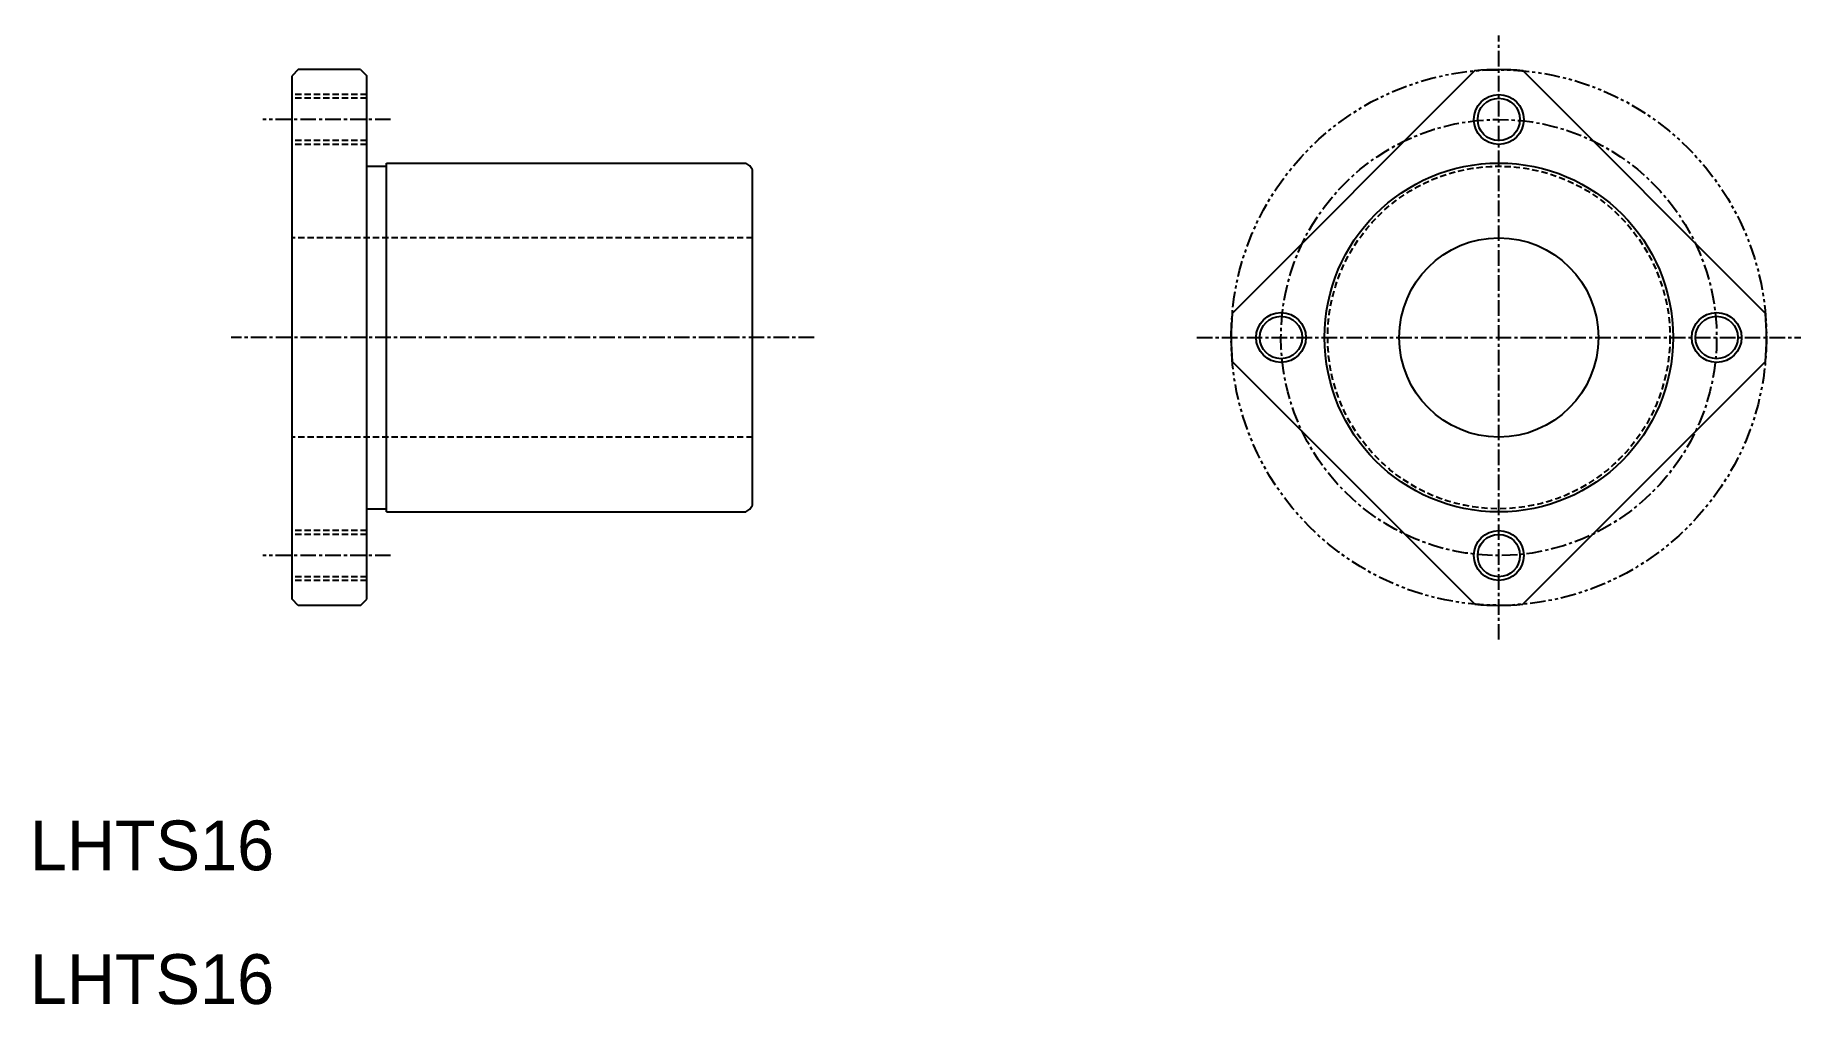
# Model space of a CAD drawing. Extents: x 46 to 187, y 53 to 131.
import ezdxf

# ---------------------------------------------------------------- set-up
doc = ezdxf.new("R2010")
doc.units = 0
for name, pattern in [('CENTER', [2, 1.25, -0.25, 0.25, -0.25]), ('DASHED', [0.75, 0.5, -0.25]), ('PHANTOM', [2.5, 1.25, -0.25, 0.25, -0.25, 0.25, -0.25])]:
    doc.linetypes.add(name, pattern=pattern)
doc.layers.get('0').update_dxf_attribs({"linetype": 'CONTINUOUS'})
doc.layers.add('CENTER', color=1, linetype='CENTER')

msp = doc.modelspace()

# ---------------------------------------------------------------- linework, layer by layer
at = {"color": 7, "linetype": 'CONTINUOUS'}
for p, q in [((66.66, 128.14), (66.16, 127.64)), ((66.16, 85.64), (66.16, 127.64)), ((71.66, 128.14), (66.66, 128.14)), ((71.66, 128.14), (72.16, 127.64)), ((72.16, 85.64), (72.16, 127.64)), ((161.19, 128.06), (141.7, 108.56)), ((184.52, 108.56), (165.03, 128.06)), ((73.76, 120.64), (102.62, 120.64)), ((73.76, 92.64), (73.76, 120.64)), ((72.16, 120.39), (73.76, 120.39)), ((103.16, 93.19), (103.16, 120.1)), ((161.19, 85.23), (141.7, 104.72)), ((184.52, 104.72), (165.03, 85.23)), ((72.16, 92.89), (73.76, 92.89)), ((73.76, 92.64), (102.62, 92.64)), ((79.54, 92.64), (79.54, 92.64)), ((86.91, 92.64), (86.91, 92.64)), ((66.66, 85.14), (66.16, 85.64)), ((71.66, 85.14), (66.66, 85.14)), ((71.66, 85.14), (72.16, 85.64))]:
    msp.add_line(p, q, dxfattribs=at)
at = {"color": 3, "linetype": 'DASHED'}
for p, q in [((72.16, 126.14), (66.16, 126.14)), ((72.16, 125.84), (66.16, 125.84)), ((72.16, 122.44), (66.16, 122.44)), ((72.16, 122.14), (66.16, 122.14)), ((103.16, 114.64), (66.16, 114.64)), ((103.16, 98.64), (66.16, 98.64)), ((72.16, 91.14), (66.16, 91.14)), ((72.16, 90.84), (66.16, 90.84)), ((72.16, 87.44), (66.16, 87.44)), ((72.16, 87.14), (66.16, 87.14))]:
    msp.add_line(p, q, dxfattribs=at)
at = {"color": 3, "linetype": 'PHANTOM'}
msp.add_circle((163.11, 106.64), 21.5, dxfattribs=at)
at = {"color": 3, "linetype": 'CONTINUOUS'}
for centre in [(163.11, 124.14), (145.61, 106.64), (180.61, 106.64), (163.11, 89.14)]:
    msp.add_circle(centre, 2, dxfattribs=at)
at = {"color": 7, "linetype": 'CONTINUOUS'}
for centre, radius in [((163.11, 124.14), 1.7), ((163.11, 106.64), 14), ((163.11, 106.64), 8), ((145.61, 106.64), 1.7), ((180.61, 106.64), 1.7), ((163.11, 89.14), 1.7)]:
    msp.add_circle(centre, radius, dxfattribs=at)
at = {"color": 3, "linetype": 'DASHED'}
msp.add_circle((163.11, 106.64), 13.75, dxfattribs=at)
at = {"color": 7, "linetype": 'CONTINUOUS'}
for centre, radius, start, end in [((163.11, 106.64), 21.5, 84.8753, 95.1247), ((102.01, 119.49), 1.3, 27.7958, 62.2042), ((163.11, 106.64), 21.5, 174.8753, 185.1247), ((163.11, 106.64), 21.5, 354.8753, 5.1247), ((102.01, 93.79), 1.3, 297.7958, 332.2042), ((163.11, 106.64), 21.5, 264.8753, 275.1247)]:
    msp.add_arc(centre, radius, start, end, dxfattribs=at)
at = {"layer": 'CENTER', "color": 1, "linetype": 'CENTER'}
for p, q in [((163.11, 82.39), (163.11, 130.89)), ((74.08, 124.14), (63.82, 124.14)), ((108.1, 106.64), (61.26, 106.64)), ((138.86, 106.64), (187.36, 106.64)), ((74.08, 89.14), (63.82, 89.14))]:
    msp.add_line(p, q, dxfattribs=at)
msp.add_circle((163.11, 106.64), 17.5, dxfattribs=at)

# ---------------------------------------------------------------- texts
at = {"color": 7, "linetype": 'CONTINUOUS'}
for p in [(45.1, 63.87), (45.1, 53.14)]:
    msp.add_text('LHTS16', height=4, dxfattribs=at).set_placement(p)

doc.saveas('drawing.dxf')
